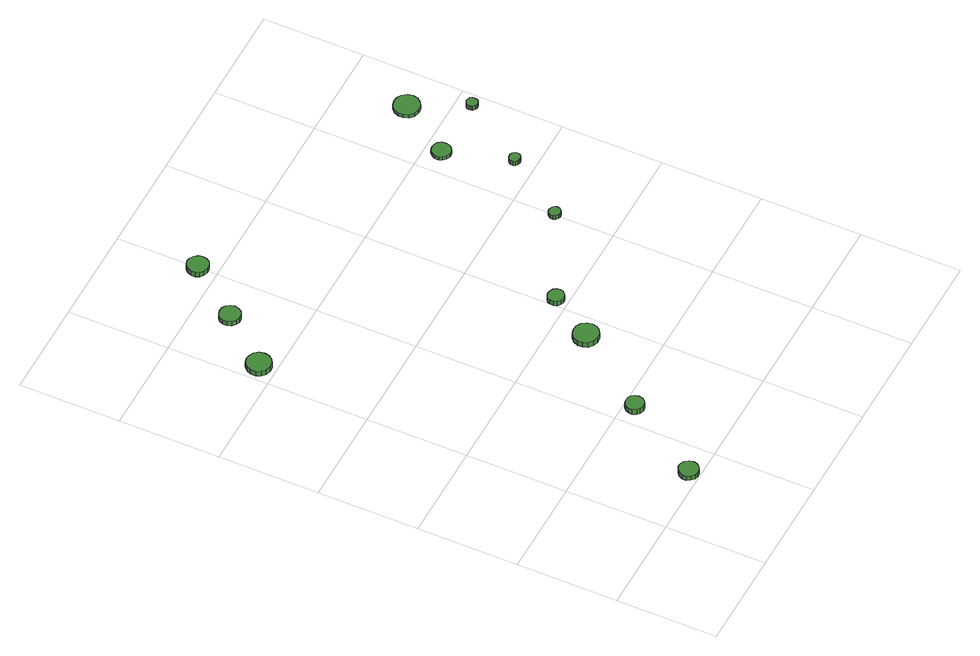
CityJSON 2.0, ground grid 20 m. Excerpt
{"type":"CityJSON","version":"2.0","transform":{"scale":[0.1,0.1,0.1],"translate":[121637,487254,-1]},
"CityObjects":{
"tree1":{"type":"SolitaryVegetationObject","attributes":{"function":"something"},"geometry":[{"type":"MultiSurface","lod":"1","boundaries":[[[0,1,2,3,4,5,6,7,8,9,10,11,12,13,14]],[[15,16,17,18,19,20,21,22,23,24,25,26,27,28,29]],[[0,29,28,1]],[[1,28,27,2]],[[2,27,26,3]],[[3,26,25,4]],[[4,25,24,5]],[[5,24,23,6]],[[6,23,22,7]],[[7,22,21,8]],[[8,21,20,9]],[[9,20,19,10]],[[10,19,18,11]],[[11,18,17,12]],[[12,17,16,13]],[[13,16,15,14]],[[14,15,29,0]]]}]},
"tree2":{"type":"SolitaryVegetationObject","attributes":{"function":"something"},"geometry":[{"type":"MultiSurface","lod":"1","boundaries":[[[30,31,32,33,34,35,36,37,38,39,40,41,42,43,44]],[[45,46,47,48,49,50,51,52,53,54,55,56,57,58,59]],[[30,59,58,31]],[[31,58,57,32]],[[32,57,56,33]],[[33,56,55,34]],[[34,55,54,35]],[[35,54,53,36]],[[36,53,52,37]],[[37,52,51,38]],[[38,51,50,39]],[[39,50,49,40]],[[40,49,48,41]],[[41,48,47,42]],[[42,47,46,43]],[[43,46,45,44]],[[44,45,59,30]]]}]},
"tree3":{"type":"SolitaryVegetationObject","attributes":{"function":"something"},"geometry":[{"type":"MultiSurface","lod":"1","boundaries":[[[60,61,62,63,64,65,66,67,68,69,70,71,72,73,74]],[[75,76,77,78,79,80,81,82,83,84,85,86,87,88,89]],[[60,89,88,61]],[[61,88,87,62]],[[62,87,86,63]],[[63,86,85,64]],[[64,85,84,65]],[[65,84,83,66]],[[66,83,82,67]],[[67,82,81,68]],[[68,81,80,69]],[[69,80,79,70]],[[70,79,78,71]],[[71,78,77,72]],[[72,77,76,73]],[[73,76,75,74]],[[74,75,89,60]]]}]},
"tree4":{"type":"SolitaryVegetationObject","attributes":{"function":"something"},"geometry":[{"type":"MultiSurface","lod":"1","boundaries":[[[90,91,92,93,94,95,96,97,98,99,100,101,102,103,104]],[[105,106,107,108,109,110,111,112,113,114,115,116,117,118,119]],[[90,119,118,91]],[[91,118,117,92]],[[92,117,116,93]],[[93,116,115,94]],[[94,115,114,95]],[[95,114,113,96]],[[96,113,112,97]],[[97,112,111,98]],[[98,111,110,99]],[[99,110,109,100]],[[100,109,108,101]],[[101,108,107,102]],[[102,107,106,103]],[[103,106,105,104]],[[104,105,119,90]]]}]},
"tree5":{"type":"SolitaryVegetationObject","attributes":{"function":"something"},"geometry":[{"type":"MultiSurface","lod":"1","boundaries":[[[120,121,122,123,124,125,126,127,128,129,130,131,132,133,134]],[[135,136,137,138,139,140,141,142,143,144,145,146,147,148,149]],[[120,149,148,121]],[[121,148,147,122]],[[122,147,146,123]],[[123,146,145,124]],[[124,145,144,125]],[[125,144,143,126]],[[126,143,142,127]],[[127,142,141,128]],[[128,141,140,129]],[[129,140,139,130]],[[130,139,138,131]],[[131,138,137,132]],[[132,137,136,133]],[[133,136,135,134]],[[134,135,149,120]]]}]},
"tree6":{"type":"SolitaryVegetationObject","attributes":{"function":"something"},"geometry":[{"type":"MultiSurface","lod":"1","boundaries":[[[150,151,152,153,154,155,156,157,158,159,160,161,162,163,164]],[[165,166,167,168,169,170,171,172,173,174,175,176,177,178,179]],[[150,179,178,151]],[[151,178,177,152]],[[152,177,176,153]],[[153,176,175,154]],[[154,175,174,155]],[[155,174,173,156]],[[156,173,172,157]],[[157,172,171,158]],[[158,171,170,159]],[[159,170,169,160]],[[160,169,168,161]],[[161,168,167,162]],[[162,167,166,163]],[[163,166,165,164]],[[164,165,179,150]]]}]},
"tree7":{"type":"SolitaryVegetationObject","attributes":{"function":"something"},"geometry":[{"type":"MultiSurface","lod":"1","boundaries":[[[180,181,182,183,184,185,186,187,188,189,190,191,192,193,194]],[[195,196,197,198,199,200,201,202,203,204,205,206,207,208,209]],[[180,209,208,181]],[[181,208,207,182]],[[182,207,206,183]],[[183,206,205,184]],[[184,205,204,185]],[[185,204,203,186]],[[186,203,202,187]],[[187,202,201,188]],[[188,201,200,189]],[[189,200,199,190]],[[190,199,198,191]],[[191,198,197,192]],[[192,197,196,193]],[[193,196,195,194]],[[194,195,209,180]]]}]},
"tree8":{"type":"SolitaryVegetationObject","attributes":{"function":"something"},"geometry":[{"type":"MultiSurface","lod":"1","boundaries":[[[210,211,212,213,214,215,216,217,218,219,220,221,222,223,224]],[[225,226,227,228,229,230,231,232,233,234,235,236,237,238,239]],[[210,239,238,211]],[[211,238,237,212]],[[212,237,236,213]],[[213,236,235,214]],[[214,235,234,215]],[[215,234,233,216]],[[216,233,232,217]],[[217,232,231,218]],[[218,231,230,219]],[[219,230,229,220]],[[220,229,228,221]],[[221,228,227,222]],[[222,227,226,223]],[[223,226,225,224]],[[224,225,239,210]]]}]},
"tree9":{"type":"SolitaryVegetationObject","attributes":{"function":"something"},"geometry":[{"type":"MultiSurface","lod":"1","boundaries":[[[240,241,242,243,244,245,246,247,248,249,250,251,252,253,254]],[[255,256,257,258,259,260,261,262,263,264,265,266,267,268,269]],[[240,269,268,241]],[[241,268,267,242]],[[242,267,266,243]],[[243,266,265,244]],[[244,265,264,245]],[[245,264,263,246]],[[246,263,262,247]],[[247,262,261,248]],[[248,261,260,249]],[[249,260,259,250]],[[250,259,258,251]],[[251,258,257,252]],[[252,257,256,253]],[[253,256,255,254]],[[254,255,269,240]]]}]},
"tree10":{"type":"SolitaryVegetationObject","attributes":{"function":"something"},"geometry":[{"type":"MultiSurface","lod":"1","boundaries":[[[270,271,272,273,274,275,276,277,278,279,280,281,282,283,284]],[[285,286,287,288,289,290,291,292,293,294,295,296,297,298,299]],[[270,299,298,271]],[[271,298,297,272]],[[272,297,296,273]],[[273,296,295,274]],[[274,295,294,275]],[[275,294,293,276]],[[276,293,292,277]],[[277,292,291,278]],[[278,291,290,279]],[[279,290,289,280]],[[280,289,288,281]],[[281,288,287,282]],[[282,287,286,283]],[[283,286,285,284]],[[284,285,299,270]]]}]},
"tree11":{"type":"SolitaryVegetationObject","attributes":{"function":"something"},"geometry":[{"type":"MultiSurface","lod":"1","boundaries":[[[300,301,302,303,304,305,306,307,308,309,310,311,312,313,314]],[[315,316,317,318,319,320,321,322,323,324,325,326,327,328,329]],[[300,329,328,301]],[[301,328,327,302]],[[302,327,326,303]],[[303,326,325,304]],[[304,325,324,305]],[[305,324,323,306]],[[306,323,322,307]],[[307,322,321,308]],[[308,321,320,309]],[[309,320,319,310]],[[310,319,318,311]],[[311,318,317,312]],[[312,317,316,313]],[[313,316,315,314]],[[314,315,329,300]]]}]},
"tree12":{"type":"SolitaryVegetationObject","attributes":{"function":"something"},"geometry":[{"type":"MultiSurface","lod":"1","boundaries":[[[330,331,332,333,334,335,336,337,338,339,340,341,342,343,344]],[[345,346,347,348,349,350,351,352,353,354,355,356,357,358,359]],[[330,359,358,331]],[[331,358,357,332]],[[332,357,356,333]],[[333,356,355,334]],[[334,355,354,335]],[[335,354,353,336]],[[336,353,352,337]],[[337,352,351,338]],[[338,351,350,339]],[[339,350,349,340]],[[340,349,348,341]],[[341,348,347,342]],[[342,347,346,343]],[[343,346,345,344]],[[344,345,359,330]]]}]}
},
"vertices":[
[160,22,16],[158,30,16],[153,37,16],[146,41,16],[138,42,16],[131,39,16],[125,34,16],[121,26,16],[121,18,16],[125,11,16],[131,5,16],[138,3,16],[146,4,16],[153,8,16],[158,14,16],[158,14,6],[153,8,6],[146,4,6],[138,3,6],[131,5,6],[125,11,6],[121,18,6],[121,26,6],[125,34,6],[131,39,6],[138,42,6],[146,41,6],[153,37,6],[158,30,6],[160,22,6],
[56,833,18],[54,843,18],[48,851,18],[39,856,18],[30,857,18],[20,854,18],[13,847,18],[9,838,18],[9,828,18],[13,819,18],[20,812,18],[30,809,18],[39,810,18],[48,815,18],[54,823,18],[54,823,6],[48,815,6],[39,810,6],[30,809,6],[20,812,6],[13,819,6],[9,828,6],[9,838,6],[13,847,6],[20,854,6],[30,857,6],[39,856,6],[48,851,6],[54,843,6],[56,833,6],
[256,178,22],[254,186,22],[250,192,22],[244,195,22],[236,196,22],[229,194,22],[224,189,22],[221,182,22],[221,175,22],[224,168,22],[229,163,22],[236,161,22],[244,161,22],[250,165,22],[254,171,22],[254,171,9],[250,165,9],[244,161,9],[236,161,9],[229,163,9],[224,168,9],[221,175,9],[221,182,9],[224,189,9],[229,194,9],[236,196,9],[244,195,9],[250,192,9],[254,186,9],[256,178,9],
[137,933,17],[135,941,17],[130,948,17],[123,952,17],[114,953,17],[106,950,17],[100,945,17],[97,937,17],[97,928,17],[100,921,17],[106,915,17],[114,912,17],[123,913,17],[130,917,17],[135,924,17],[135,924,6],[130,917,6],[123,913,6],[114,912,6],[106,915,6],[100,921,6],[97,928,6],[97,937,6],[100,945,6],[106,950,6],[114,953,6],[123,952,6],[130,948,6],[135,941,6],[137,933,6],
[377,332,23],[375,342,23],[369,351,23],[360,356,23],[350,357,23],[340,354,23],[332,347,23],[328,337,23],[328,327,23],[332,318,23],[340,311,23],[350,308,23],[360,309,23],[369,314,23],[375,322,23],[375,322,11],[369,314,11],[360,309,11],[350,308,11],[340,311,11],[332,318,11],[328,327,11],[328,337,11],[332,347,11],[340,354,11],[350,357,11],[360,356,11],[369,351,11],[375,342,11],[377,332,11],
[220,1038,18],[218,1046,18],[213,1053,18],[205,1058,18],[197,1059,18],[188,1056,18],[182,1050,18],[178,1042,18],[178,1033,18],[182,1025,18],[188,1020,18],[197,1017,18],[205,1018,18],[213,1022,18],[218,1029,18],[218,1029,7],[213,1022,7],[205,1018,7],[197,1017,7],[188,1020,7],[182,1025,7],[178,1033,7],[178,1042,7],[182,1050,7],[188,1056,7],[197,1059,7],[205,1058,7],[213,1053,7],[218,1046,7],[220,1038,7],
[432,424,17],[431,431,17],[427,436,17],[421,439,17],[414,440,17],[408,438,17],[403,434,17],[401,428,17],[401,421,17],[403,415,17],[408,411,17],[414,409,17],[421,409,17],[427,413,17],[431,418,17],[431,418,6],[427,413,6],[421,409,6],[414,409,6],[408,411,6],[403,415,6],[401,421,6],[401,428,6],[403,434,6],[408,438,6],[414,440,6],[421,439,6],[427,436,6],[431,431,6],[432,424,6],
[613,518,16],[612,522,16],[609,526,16],[605,528,16],[600,529,16],[596,528,16],[592,524,16],[590,520,16],[590,515,16],[592,511,16],[596,508,16],[600,506,16],[605,507,16],[609,509,16],[612,513,16],[612,513,6],[609,509,6],[605,507,6],[600,506,6],[596,508,6],[592,511,6],[590,515,6],[590,520,6],[592,524,6],[596,528,6],[600,529,6],[605,528,6],[609,526,6],[612,522,6],[613,518,6],
[666,769,14],[665,776,14],[660,783,14],[654,786,14],[646,787,14],[639,785,14],[633,780,14],[630,773,14],[630,765,14],[633,758,14],[639,753,14],[646,750,14],[654,751,14],[660,755,14],[665,761,14],[665,761,6],[660,755,6],[654,751,6],[646,750,6],[639,753,6],[633,758,6],[630,765,6],[630,773,6],[633,780,6],[639,785,6],[646,787,6],[654,786,6],[660,783,6],[665,776,6],[666,769,6],
[699,641,17],[698,645,17],[695,649,17],[691,651,17],[687,651,17],[683,650,17],[679,647,17],[677,643,17],[677,638,17],[679,634,17],[683,631,17],[687,630,17],[691,630,17],[695,632,17],[698,636,17],[698,636,6],[695,632,6],[691,630,6],[687,630,6],[683,631,6],[679,634,6],[677,638,6],[677,643,6],[679,647,6],[683,650,6],[687,651,6],[691,651,6],[695,649,6],[698,645,6],[699,641,6],
[745,873,14],[743,883,14],[736,892,14],[727,897,14],[717,898,14],[707,895,14],[699,888,14],[695,878,14],[695,868,14],[699,858,14],[707,851,14],[717,848,14],[727,849,14],[736,854,14],[743,863,14],[743,863,6],[736,854,6],[727,849,6],[717,848,6],[707,851,6],[699,858,6],[695,868,6],[695,878,6],[699,888,6],[707,895,6],[717,898,6],[727,897,6],[736,892,6],[743,883,6],[745,873,6],
[786,769,17],[785,773,17],[783,777,17],[779,779,17],[774,780,17],[770,778,17],[766,775,17],[765,771,17],[765,767,17],[766,763,17],[770,760,17],[774,758,17],[779,759,17],[783,761,17],[785,765,17],[785,765,6],[783,761,6],[779,759,6],[774,758,6],[770,760,6],[766,763,6],[765,767,6],[765,771,6],[766,775,6],[770,778,6],[774,780,6],[779,779,6],[783,777,6],[785,773,6],[786,769,6]
]}
